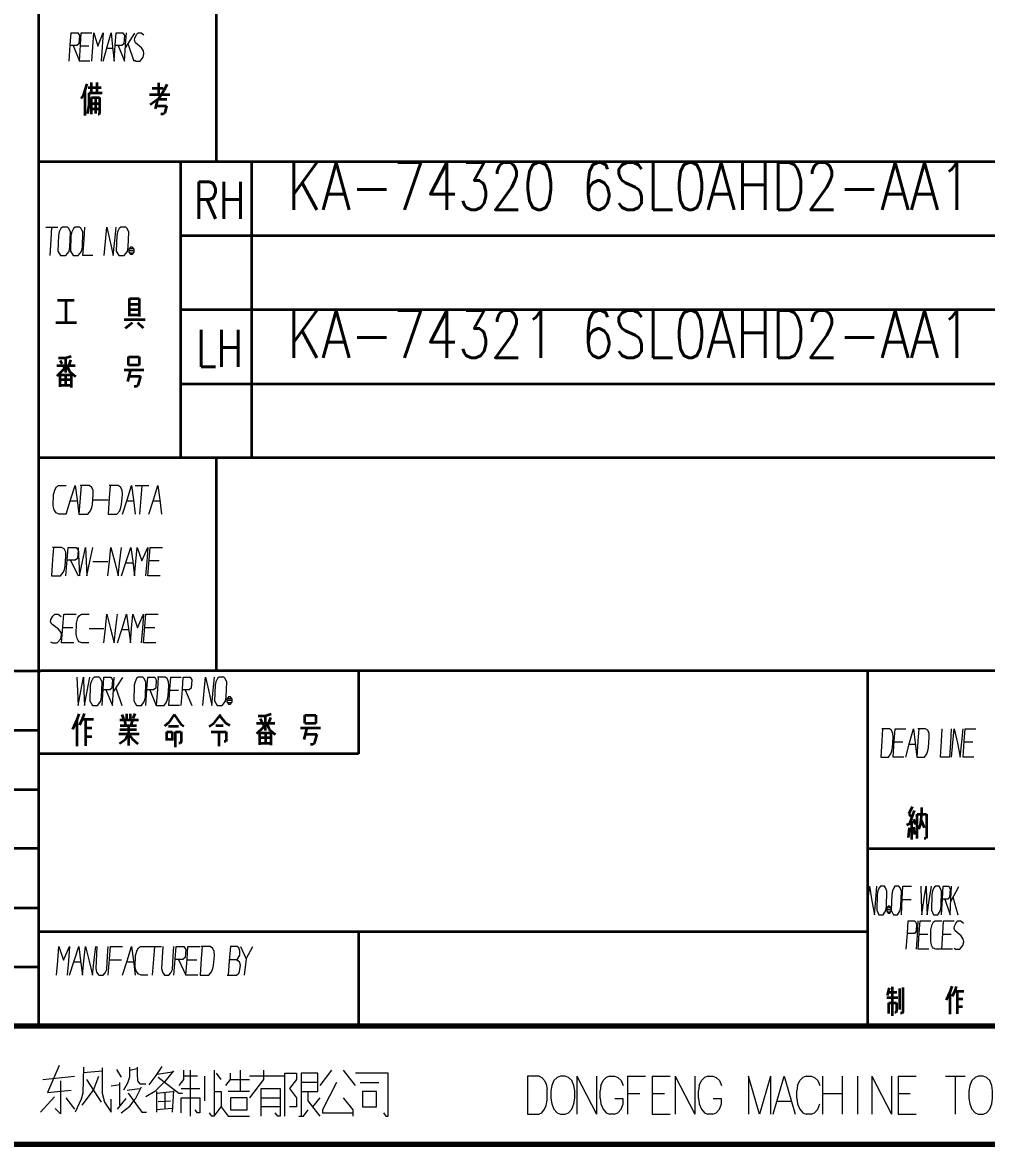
# Model space of a CAD drawing. Header units: millimetres. Extents: x 1333 to 104182, y -62926 to -5704.
# Drawn here: x 47762.1 to 47843.5, y -62915.6 to -62820.8 of the extents above; entities that cross this region are included whole.
import ezdxf
from ezdxf.enums import TextEntityAlignment as Align

# ---------------------------------------------------------------- set-up
doc = ezdxf.new("R2010")
doc.units = ezdxf.units.MM
doc.header["$LTSCALE"] = 0.5
doc.layers.add('11', color=3, linetype='Continuous')
doc.layers.add('SHM_LABEL', color=40, linetype='Continuous')
doc.styles.add('KAI', font='simplex.shx', dxfattribs={"width": 0.8, "bigfont": 'extfont.shx'})

# ---------------------------------------------------------------- blocks, each defined once
blk = doc.blocks.new('A$C32A078D3')
at = {"color": 7, "lineweight": 13}
for points in [[(-148.255, 6.668), (-149.248, 4.41)], [(-149.646, 5.506), (-146.963, 5.764)], [(-146.218, 6.539), (-146.268, 4.345)], [(-146.218, 6.087), (-144.628, 6.216)], [(-145.373, 4.603), (-144.926, 5.764)], [(-144.628, 6.474), (-144.628, 4.345)], [(-143.436, 6.345), (-143.039, 5.7)], [(-142.343, 5.7), (-142.492, 5.184)], [(-142.343, 6.539), (-142.343, 5.7)], [(-142.343, 6.281), (-141.697, 6.41)], [(-141.697, 6.539), (-141.697, 5.958)], [(-141.697, 5.958), (-141.648, 5.377)], [(-138.617, 6.216), (-139.362, 5.313), (-140.207, 4.474), (-140.952, 4.023)], [(-140.108, 5.829), (-140.704, 5.055)], [(-139.611, 6.603), (-140.108, 5.829)], [(-140.008, 5.958), (-138.717, 6.152)], [(-139.909, 5.7), (-138.17, 4.345), (-137.872, 4.345)], [(-137.773, 6.281), (-137.773, 5.506), (-138.17, 4.99)], [(-136.581, 5.764), (-137.773, 5.764)], [(-137.177, 2.41), (-137.177, 6.281)], [(-135.984, 3.7), (-135.984, 5.764)], [(-135.19, 6.281), (-135.19, 2.41), (-135.388, 2.41), (-135.587, 2.668)], [(-134.593, 5.506), (-134.991, 6.023)], [(-134.196, 4.99), (-133.799, 5.506), (-133.799, 6.023)], [(-133.004, 6.281), (-133.004, 4.474)], [(-131.017, 6.281), (-131.017, 5.506), (-132.209, 3.958)], [(-129.228, 5.764), (-132.209, 5.764)], [(-129.228, 2.41), (-129.228, 6.023), (-128.235, 6.023), (-128.235, 5.506), (-128.831, 4.732), (-128.235, 3.958), (-128.235, 3.184), (-128.831, 3.184)], [(-127.837, 4.474), (-126.446, 4.474), (-126.446, 6.023), (-127.837, 6.023), (-127.837, 2.41)], [(-126.248, 4.99), (-125.254, 6.281)], [(-123.267, 4.99), (-124.26, 6.281)], [(-120.882, 2.668), (-120.684, 2.41), (-120.485, 2.41), (-120.485, 6.023), (-123.267, 6.023)], [(-107.759, 5.774), (-108.727, 5.774), (-108.727, 2.574)], [(-107.759, 5.774), (-107.517, 5.67), (-107.31, 5.412), (-107.171, 5.103), (-107.068, 4.638)], [(-104.578, 5.774), (-104.578, 2.574)], [(-104.578, 5.774), (-102.918, 2.574)], [(-102.918, 5.774), (-102.918, 2.574)], [(-101.811, 5.774), (-102.088, 5.67)], [(-101.811, 5.774), (-101.396, 5.774)], [(-101.396, 5.774), (-101.12, 5.67), (-100.843, 5.412), (-100.67, 4.999)], [(-100.29, 5.774), (-98.768, 5.774)], [(-100.29, 5.774), (-100.29, 2.574)], [(-98.215, 5.774), (-96.693, 5.774)], [(-98.215, 5.774), (-98.215, 2.574), (-96.693, 2.574)], [(-96.278, 5.774), (-96.278, 2.574)], [(-96.278, 5.774), (-94.618, 2.574)], [(-94.618, 5.774), (-94.618, 2.574)], [(-93.512, 5.774), (-93.789, 5.67)], [(-93.512, 5.774), (-93.097, 5.774)], [(-93.097, 5.774), (-92.82, 5.67), (-92.544, 5.412), (-92.371, 4.999)], [(-88.221, 5.774), (-89.155, 2.574), (-90.088, 5.774), (-90.088, 2.574)], [(-88.221, 5.774), (-88.221, 2.574)], [(-88.014, 2.574), (-87.08, 5.774), (-86.146, 2.574)], [(-85.213, 5.774), (-85.489, 5.67)], [(-85.213, 5.774), (-84.798, 5.774)], [(-84.798, 5.774), (-84.521, 5.67), (-84.244, 5.412), (-84.071, 4.999)], [(-83.829, 5.774), (-83.829, 2.574)], [(-82.169, 5.774), (-82.169, 2.574)], [(-80.855, 2.574), (-80.855, 5.774)], [(-79.68, 5.774), (-79.68, 2.574)], [(-79.68, 5.774), (-78.02, 2.574)], [(-78.02, 5.774), (-78.02, 2.574)], [(-77.466, 5.774), (-75.945, 5.774)], [(-77.466, 5.774), (-77.466, 2.574), (-75.945, 2.574)], [(-73.455, 5.774), (-71.795, 5.774)], [(-72.625, 2.574), (-72.625, 5.774)], [(-148.155, 5.377), (-148.155, 2.603)], [(-145.97, 5.506), (-144.728, 3.571)], [(-143.138, 5.055), (-143.883, 4.926)], [(-143.138, 3.313), (-143.138, 5.248)], [(-142.492, 5.184), (-142.84, 4.603)], [(-141.35, 4.861), (-141.846, 3.829)], [(-141.648, 5.377), (-141.449, 5.119)], [(-141.449, 5.119), (-140.952, 5.119)], [(-133.799, 5.506), (-132.209, 5.506)], [(-126.446, 5.248), (-127.837, 5.248)], [(-124.857, 5.248), (-126.049, 2.926), (-126.049, 2.668), (-123.466, 2.668)], [(-122.87, 5.248), (-121.28, 5.248)], [(-102.537, 4.999), (-102.607, 4.535)], [(-102.537, 4.999), (-102.365, 5.412)], [(-102.365, 5.412), (-102.088, 5.67)], [(-94.238, 4.999), (-94.307, 4.535)], [(-94.238, 4.999), (-94.065, 5.412)], [(-94.065, 5.412), (-93.789, 5.67)], [(-85.939, 4.999), (-86.008, 4.535)], [(-85.939, 4.999), (-85.766, 5.412)], [(-85.766, 5.412), (-85.489, 5.67)], [(-148.652, 4.023), (-149.844, 2.732)], [(-149.248, 4.41), (-147.261, 4.603)], [(-147.708, 3.958), (-146.963, 2.99)], [(-146.417, 3.829), (-146.913, 2.732)], [(-146.268, 4.345), (-146.417, 3.829)], [(-146.317, 3.313), (-145.373, 4.603)], [(-144.628, 4.345), (-144.43, 3.571)], [(-143.883, 2.732), (-143.883, 3.829)], [(-142.641, 3.894), (-143.386, 2.99)], [(-142.542, 4.603), (-141.499, 4.732)], [(-142.442, 4.345), (-141.3, 2.732)], [(-142.293, 3.248), (-141.846, 3.829)], [(-140.058, 4.474), (-140.058, 2.732)], [(-140.058, 4.345), (-138.667, 4.474)], [(-139.362, 4.345), (-139.362, 3.055)], [(-138.617, 4.539), (-138.717, 2.732)], [(-137.971, 4.732), (-136.382, 4.732)], [(-137.971, 2.668), (-137.971, 3.958), (-136.382, 3.958), (-136.382, 2.668), (-136.581, 2.668), (-136.779, 2.926)], [(-135.19, 4.474), (-134.593, 4.474), (-134.593, 3.184)], [(-132.209, 4.474), (-133.997, 4.474)], [(-131.215, 2.41), (-131.215, 4.732), (-129.626, 4.732), (-129.626, 2.41), (-129.824, 2.41), (-130.023, 2.668)], [(-131.215, 3.958), (-129.626, 3.958)], [(-126.248, 2.41), (-127.241, 3.7), (-127.241, 4.474)], [(-126.844, 3.184), (-126.248, 3.958)], [(-123.466, 2.41), (-123.466, 2.926), (-124.26, 3.958)], [(-107.068, 3.761), (-107.068, 4.638)], [(-102.607, 3.916), (-102.607, 4.535)], [(-102.607, 3.916), (-102.537, 3.451)], [(-100.67, 3.451), (-100.67, 3.864), (-101.362, 3.864)], [(-99.252, 4.277), (-100.29, 4.277)], [(-97.177, 4.277), (-98.215, 4.277)], [(-94.307, 3.916), (-94.307, 4.535)], [(-94.307, 3.916), (-94.238, 3.451)], [(-92.371, 3.451), (-92.371, 3.864), (-93.062, 3.864)], [(-86.008, 3.916), (-86.008, 4.535)], [(-86.008, 3.916), (-85.939, 3.451)], [(-82.169, 4.277), (-83.829, 4.277)], [(-76.429, 4.277), (-77.466, 4.277)], [(-148.155, 2.603), (-148.602, 3.055)], [(-144.43, 3.571), (-143.883, 2.732)], [(-143.039, 2.668), (-142.293, 3.248)], [(-138.717, 3.055), (-140.058, 2.926)], [(-139.909, 3.635), (-138.866, 3.7)], [(-135.19, 2.41), (-134.593, 3.184), (-133.997, 2.41), (-132.209, 2.41)], [(-129.626, 3.184), (-131.215, 3.184)], [(-128.036, 2.41), (-127.639, 2.41), (-127.241, 2.926)], [(-107.794, 2.574), (-107.517, 2.677), (-107.31, 2.986), (-107.171, 3.296), (-107.068, 3.761)], [(-102.537, 3.451), (-102.365, 2.986)], [(-102.365, 2.986), (-102.088, 2.677)], [(-101.396, 2.574), (-101.12, 2.677), (-100.843, 2.986), (-100.67, 3.451)], [(-94.238, 3.451), (-94.065, 2.986)], [(-94.065, 2.986), (-93.789, 2.677)], [(-93.097, 2.574), (-92.82, 2.677), (-92.544, 2.986), (-92.371, 3.451)], [(-87.702, 3.657), (-86.457, 3.657)], [(-85.939, 3.451), (-85.766, 2.986)], [(-85.766, 2.986), (-85.489, 2.677)], [(-84.798, 2.574), (-84.521, 2.677), (-84.244, 2.986), (-84.071, 3.451)], [(-141.3, 2.732), (-140.902, 2.732)], [(-108.727, 2.574), (-107.759, 2.574)], [(-102.088, 2.677), (-101.811, 2.574)], [(-101.396, 2.574), (-101.811, 2.574)], [(-93.789, 2.677), (-93.512, 2.574)], [(-93.097, 2.574), (-93.512, 2.574)], [(-85.489, 2.677), (-85.213, 2.574)], [(-84.798, 2.574), (-85.213, 2.574)]]:
    blk.add_lwpolyline(points, dxfattribs=at)
for points in [[(-105.961, 5.774), (-106.238, 5.67), (-106.514, 5.412), (-106.687, 4.999), (-106.756, 4.535), (-106.756, 3.916), (-106.687, 3.451), (-106.514, 2.986), (-106.238, 2.677), (-105.961, 2.574), (-105.546, 2.574), (-105.269, 2.677), (-104.993, 2.986), (-104.82, 3.451), (-104.751, 3.916), (-104.751, 4.535), (-104.82, 4.999), (-104.993, 5.412), (-105.269, 5.67), (-105.546, 5.774)], [(-70.689, 5.774), (-70.965, 5.67), (-71.242, 5.412), (-71.415, 4.999), (-71.484, 4.535), (-71.484, 3.916), (-71.415, 3.451), (-71.242, 2.986), (-70.965, 2.677), (-70.689, 2.574), (-70.274, 2.574), (-69.997, 2.677), (-69.72, 2.986), (-69.548, 3.451), (-69.478, 3.916), (-69.478, 4.535), (-69.548, 4.999), (-69.72, 5.412), (-69.997, 5.67), (-70.274, 5.774)], [(-133.799, 2.926), (-132.408, 2.926), (-132.408, 3.958), (-133.799, 3.958)], [(-122.671, 4.474), (-122.671, 3.184), (-121.479, 3.184), (-121.479, 4.474)]]:
    blk.add_lwpolyline(points, close=True, dxfattribs=at)

msp = doc.modelspace()

# ---------------------------------------------------------------- linework, layer by layer
at = {"color": 7, "lineweight": 35}
for p, q in [((47763.514, -62751.561), (47763.514, -62876.705)), ((47778.514, -62832.561), (47778.514, -62807.561)), ((47888.514, -62832.561), (47763.514, -62832.561)), ((47775.514, -62857.561), (47775.514, -62832.561)), ((47781.514, -62857.561), (47781.514, -62832.561)), ((47888.514, -62838.811), (47775.514, -62838.811)), ((47888.514, -62845.061), (47775.514, -62845.061)), ((47775.514, -62851.311), (47888.514, -62851.311)), ((47888.514, -62857.561), (47763.514, -62857.561)), ((47643.514, -62875.561), (47763.692, -62875.561)), ((47873.514, -62875.561), (47763.692, -62875.561)), ((47833.514, -62905.561), (47833.514, -62875.561)), ((47763.514, -62876.705), (47763.514, -62905.561)), ((47643.514, -62880.561), (47763.514, -62880.561)), ((47790.514, -62882.561), (47763.514, -62882.561)), ((47683.514, -62885.561), (47763.514, -62885.561)), ((47763.514, -62890.561), (47703.514, -62890.561)), ((47833.514, -62890.561), (47873.514, -62890.561)), ((47723.514, -62895.561), (47763.514, -62895.561)), ((47763.514, -62897.561), (47833.514, -62897.561)), ((47743.514, -62900.561), (47763.514, -62900.561)), ((47903.514, -62905.561), (47643.514, -62905.561))]:
    msp.add_line(p, q, dxfattribs=at)
at = {"color": 7, "lineweight": 35, "ltscale": 0.025411}
msp.add_line((47767.578, -62825.98), (47767.26, -62826.945), dxfattribs=at)
at = {"color": 7, "lineweight": 35, "ltscale": 0.05408}
msp.add_line((47767.414, -62826.476), (47767.414, -62828.64), dxfattribs=at)
at = {"color": 7, "lineweight": 35, "ltscale": 0.027148}
msp.add_line((47767.701, -62826.288), (47768.787, -62826.288), dxfattribs=at)
at = {"color": 7, "lineweight": 35, "ltscale": 0.022592}
for p, q in [((47767.978, -62826.77), (47767.978, -62825.867)), ((47768.418, -62825.867), (47768.418, -62826.77))]:
    msp.add_line(p, q, dxfattribs=at)
at = {"color": 7, "lineweight": 35, "ltscale": 0.023694}
msp.add_line((47773.083, -62826.343), (47774.031, -62826.343), dxfattribs=at)
at = {"color": 7, "lineweight": 35, "ltscale": 0.024792}
msp.add_line((47773.622, -62825.883), (47773.622, -62826.874), dxfattribs=at)
at = {"color": 7, "lineweight": 35, "ltscale": 0.021694}
msp.add_line((47774.11, -62826.503), (47773.632, -62827.227), dxfattribs=at)
at = {"color": 7, "lineweight": 35, "ltscale": 0.012975}
msp.add_line((47774.33, -62826.033), (47774.11, -62826.503), dxfattribs=at)
at = {"color": 7, "lineweight": 35, "ltscale": 0.008319}
msp.add_line((47767.26, -62826.945), (47767.076, -62827.222), dxfattribs=at)
at = {"color": 7, "lineweight": 35, "ltscale": 0.024649}
msp.add_line((47767.742, -62826.77), (47767.742, -62827.756), dxfattribs=at)
at = {"color": 7, "lineweight": 35, "ltscale": 0.028174}
msp.add_line((47768.869, -62826.77), (47767.742, -62826.77), dxfattribs=at)
at = {"color": 7, "lineweight": 35, "ltscale": 0.035175}
msp.add_line((47767.988, -62828.547), (47767.988, -62827.14), dxfattribs=at)
at = {"color": 7, "lineweight": 35, "ltscale": 0.016663}
for p, q in [((47767.988, -62827.14), (47768.654, -62827.14)), ((47767.988, -62827.621), (47768.654, -62827.621)), ((47767.988, -62828.088), (47768.654, -62828.088))]:
    msp.add_line(p, q, dxfattribs=at)
at = {"color": 7, "lineweight": 35, "ltscale": 0.033734}
msp.add_line((47768.314, -62827.14), (47768.314, -62828.49), dxfattribs=at)
at = {"color": 7, "lineweight": 35, "ltscale": 0.033121}
msp.add_line((47768.654, -62827.14), (47768.654, -62828.465), dxfattribs=at)
at = {"color": 7, "lineweight": 35, "ltscale": 0.042786}
msp.add_line((47772.868, -62826.874), (47774.579, -62826.874), dxfattribs=at)
at = {"color": 7, "lineweight": 35, "ltscale": 0.022085}
msp.add_line((47773.632, -62827.227), (47772.919, -62827.749), dxfattribs=at)
at = {"color": 7, "lineweight": 35, "ltscale": 0.020106}
msp.add_line((47773.554, -62827.307), (47773.346, -62828.084), dxfattribs=at)
at = {"color": 7, "lineweight": 35, "ltscale": 0.019763}
msp.add_line((47774.345, -62827.307), (47773.554, -62827.307), dxfattribs=at)
at = {"color": 7, "lineweight": 35, "ltscale": 0.018661}
msp.add_line((47767.742, -62827.756), (47767.639, -62828.496), dxfattribs=at)
at = {"color": 7, "lineweight": 35, "ltscale": 0.022498}
msp.add_line((47773.416, -62827.821), (47774.316, -62827.821), dxfattribs=at)
at = {"color": 7, "lineweight": 35, "ltscale": 0.015392}
msp.add_line((47774.316, -62827.821), (47774.157, -62828.416), dxfattribs=at)
at = {"color": 7, "lineweight": 35, "ltscale": 0.001892}
msp.add_line((47768.602, -62828.555), (47768.526, -62828.555), dxfattribs=at)
at = {"color": 7, "lineweight": 35, "ltscale": 0.002609}
msp.add_line((47768.654, -62828.465), (47768.602, -62828.555), dxfattribs=at)
at = {"color": 7, "lineweight": 35, "ltscale": 0.005042}
msp.add_line((47774.026, -62828.547), (47773.824, -62828.547), dxfattribs=at)
at = {"color": 7, "lineweight": 35, "ltscale": 0.004646}
msp.add_line((47774.157, -62828.416), (47774.026, -62828.547), dxfattribs=at)
at = {"color": 7, "lineweight": 35, "ltscale": 0.035352}
msp.add_line((47765.109, -62844.253), (47766.523, -62844.253), dxfattribs=at)
at = {"color": 7, "lineweight": 35, "ltscale": 0.047241}
msp.add_line((47765.821, -62844.253), (47765.821, -62846.142), dxfattribs=at)
at = {"color": 7, "lineweight": 35, "ltscale": 0.020349}
for p, q in [((47771.186, -62844.107), (47772, -62844.107)), ((47771.186, -62844.579), (47772, -62844.579)), ((47771.186, -62845.043), (47772, -62845.043)), ((47771.186, -62845.481), (47772, -62845.481))]:
    msp.add_line(p, q, dxfattribs=at)
at = {"color": 7, "lineweight": 35, "ltscale": 0.037363}
msp.add_line((47771.186, -62845.601), (47771.186, -62844.107), dxfattribs=at)
at = {"color": 7, "lineweight": 35, "ltscale": 0.037793}
msp.add_line((47772, -62844.107), (47772, -62845.618), dxfattribs=at)
at = {"color": 7, "lineweight": 35, "ltscale": 0.043274}
msp.add_line((47764.964, -62846.142), (47766.695, -62846.142), dxfattribs=at)
at = {"color": 7, "lineweight": 35, "ltscale": 0.044141}
msp.add_line((47770.74, -62845.867), (47772.506, -62845.867), dxfattribs=at)
at = {"color": 7, "lineweight": 35, "ltscale": 0.019093}
msp.add_line((47771.409, -62846.168), (47770.808, -62846.64), dxfattribs=at)
at = {"color": 7, "lineweight": 35, "ltscale": 0.01623}
msp.add_line((47771.863, -62846.134), (47772.326, -62846.589), dxfattribs=at)
at = {"color": 7, "lineweight": 35, "ltscale": 0.014799}
for p, q in [((47765.785, -62849.152), (47765.193, -62849.138)), ((47782.641, -62879.381), (47782.049, -62879.367))]:
    msp.add_line(p, q, dxfattribs=at)
at = {"color": 7, "lineweight": 35, "ltscale": 0.012806}
msp.add_line((47766.271, -62848.99), (47765.785, -62849.152), dxfattribs=at)
at = {"color": 7, "lineweight": 35, "ltscale": 0.030356}
for p, q in [((47765.785, -62849.152), (47765.785, -62850.366)), ((47782.641, -62879.381), (47782.641, -62880.595))]:
    msp.add_line(p, q, dxfattribs=at)
at = {"color": 7, "lineweight": 35, "ltscale": 0.0229}
for p, q in [((47771.085, -62849.034), (47772.001, -62849.034)), ((47772.001, -62849.747), (47771.085, -62849.747)), ((47765.334, -62850.55), (47766.25, -62850.55)), ((47765.334, -62850.953), (47766.25, -62850.953)), ((47765.334, -62851.418), (47766.25, -62851.418))]:
    msp.add_line(p, q, dxfattribs=at)
at = {"color": 7, "lineweight": 35, "ltscale": 0.017297}
for p, q in [((47771.085, -62849.726), (47771.085, -62849.034)), ((47785.98, -62879.974), (47785.98, -62879.282))]:
    msp.add_line(p, q, dxfattribs=at)
at = {"color": 7, "lineweight": 35, "ltscale": 0.017825}
for p, q in [((47772.001, -62849.034), (47772.001, -62849.747)), ((47786.896, -62879.282), (47786.896, -62879.995))]:
    msp.add_line(p, q, dxfattribs=at)
at = {"color": 7, "lineweight": 35, "ltscale": 0.01933}
msp.add_line((47765.602, -62850.112), (47765.045, -62850.649), dxfattribs=at)
at = {"color": 7, "lineweight": 35, "ltscale": 0.038208}
msp.add_line((47765.059, -62849.752), (47766.588, -62849.752), dxfattribs=at)
at = {"color": 7, "lineweight": 35, "ltscale": 0.007989}
for p, q in [((47765.341, -62849.343), (47765.503, -62849.618)), ((47782.197, -62879.572), (47782.359, -62879.847))]:
    msp.add_line(p, q, dxfattribs=at)
at = {"color": 7, "lineweight": 35, "ltscale": 0.009285}
msp.add_line((47765.693, -62849.752), (47765.602, -62850.112), dxfattribs=at)
at = {"color": 7, "lineweight": 35, "ltscale": 0.014155}
msp.add_line((47765.905, -62849.752), (47766.123, -62850.275), dxfattribs=at)
at = {"color": 7, "lineweight": 35, "ltscale": 0.01256}
for p, q in [((47766.215, -62849.272), (47766.067, -62849.752)), ((47783.071, -62879.501), (47782.923, -62879.981))]:
    msp.add_line(p, q, dxfattribs=at)
at = {"color": 7, "lineweight": 35, "ltscale": 0.041736}
for p, q in [((47770.726, -62850.121), (47772.395, -62850.121)), ((47785.621, -62880.37), (47787.29, -62880.37))]:
    msp.add_line(p, q, dxfattribs=at)
at = {"color": 7, "lineweight": 35, "ltscale": 0.025634}
for p, q in [((47771.268, -62850.121), (47771.003, -62851.112)), ((47786.163, -62880.37), (47785.898, -62881.36))]:
    msp.add_line(p, q, dxfattribs=at)
at = {"color": 7, "lineweight": 35, "ltscale": 0.025415}
for p, q in [((47765.334, -62851.567), (47765.334, -62850.55)), ((47782.19, -62881.796), (47782.19, -62880.779))]:
    msp.add_line(p, q, dxfattribs=at)
at = {"color": 7, "lineweight": 35, "ltscale": 0.02171}
for p, q in [((47765.792, -62850.55), (47765.792, -62851.418)), ((47782.648, -62880.779), (47782.648, -62881.647))]:
    msp.add_line(p, q, dxfattribs=at)
at = {"color": 7, "lineweight": 35, "ltscale": 0.016253}
for p, q in [((47766.123, -62850.275), (47766.616, -62850.698)), ((47782.979, -62880.504), (47783.472, -62880.927))]:
    msp.add_line(p, q, dxfattribs=at)
at = {"color": 7, "lineweight": 35, "ltscale": 0.026474}
for p, q in [((47766.25, -62850.55), (47766.25, -62851.609)), ((47783.106, -62880.779), (47783.106, -62881.838))]:
    msp.add_line(p, q, dxfattribs=at)
at = {"color": 7, "lineweight": 35, "ltscale": 0.024377}
msp.add_line((47771.125, -62850.657), (47772.1, -62850.657), dxfattribs=at)
at = {"color": 7, "lineweight": 35, "ltscale": 0.020591}
for p, q in [((47772.1, -62850.657), (47771.887, -62851.453)), ((47786.994, -62880.905), (47786.782, -62881.701))]:
    msp.add_line(p, q, dxfattribs=at)
at = {"color": 7, "lineweight": 35, "ltscale": 0.004529}
for p, q in [((47771.753, -62851.53), (47771.572, -62851.53)), ((47786.647, -62881.778), (47786.466, -62881.778))]:
    msp.add_line(p, q, dxfattribs=at)
at = {"color": 7, "lineweight": 35, "ltscale": 0.003864}
msp.add_line((47771.887, -62851.453), (47771.753, -62851.53), dxfattribs=at)
at = {"color": 7, "lineweight": 35, "ltscale": 0.45}
msp.add_line((47778.514, -62875.561), (47778.514, -62857.561), dxfattribs=at)
at = {"color": 7, "lineweight": 35, "ltscale": 0.175}
msp.add_line((47790.514, -62875.561), (47790.514, -62882.561), dxfattribs=at)
at = {"color": 7, "lineweight": 35, "ltscale": 0.013838}
msp.add_line((47766.918, -62879.176), (47766.735, -62879.699), dxfattribs=at)
at = {"color": 7, "lineweight": 35, "ltscale": 0.012732}
msp.add_line((47767.348, -62879.148), (47767.2, -62879.635), dxfattribs=at)
at = {"color": 7, "lineweight": 35, "ltscale": 0.008817}
msp.add_line((47770.546, -62879.233), (47770.665, -62879.565), dxfattribs=at)
at = {"color": 7, "lineweight": 35, "ltscale": 0.013058}
msp.add_line((47770.919, -62879.176), (47770.919, -62879.699), dxfattribs=at)
at = {"color": 7, "lineweight": 35, "ltscale": 0.012885}
msp.add_line((47771.264, -62879.699), (47771.264, -62879.183), dxfattribs=at)
at = {"color": 7, "lineweight": 35, "ltscale": 0.010751}
msp.add_line((47771.638, -62879.176), (47771.469, -62879.572), dxfattribs=at)
at = {"color": 7, "lineweight": 35, "ltscale": 0.020296}
msp.add_line((47774.955, -62879.233), (47774.498, -62879.903), dxfattribs=at)
at = {"color": 7, "lineweight": 35, "ltscale": 0.025005}
msp.add_line((47774.955, -62879.233), (47775.519, -62880.059), dxfattribs=at)
at = {"color": 7, "lineweight": 35, "ltscale": 0.026499}
msp.add_line((47778.866, -62879.233), (47778.21, -62880.066), dxfattribs=at)
at = {"color": 7, "lineweight": 35, "ltscale": 0.020925}
msp.add_line((47778.785, -62879.334), (47779.316, -62879.981), dxfattribs=at)
at = {"color": 7, "lineweight": 35, "ltscale": 0.012818}
msp.add_line((47783.127, -62879.219), (47782.641, -62879.381), dxfattribs=at)
at = {"color": 7, "lineweight": 35, "ltscale": 0.022888}
for p, q in [((47785.98, -62879.282), (47786.896, -62879.282)), ((47786.896, -62879.995), (47785.98, -62879.995)), ((47782.19, -62880.779), (47783.106, -62880.779)), ((47782.19, -62881.181), (47783.106, -62881.181)), ((47782.19, -62881.647), (47783.106, -62881.647))]:
    msp.add_line(p, q, dxfattribs=at)
at = {"color": 7, "lineweight": 35, "ltscale": 0.022354}
msp.add_line((47766.735, -62879.699), (47766.376, -62880.518), dxfattribs=at)
at = {"color": 7, "lineweight": 35, "ltscale": 0.055069}
msp.add_line((47766.735, -62879.699), (47766.735, -62881.901), dxfattribs=at)
at = {"color": 7, "lineweight": 35, "ltscale": 0.01406}
msp.add_line((47767.2, -62879.635), (47766.974, -62880.151), dxfattribs=at)
at = {"color": 7, "lineweight": 35, "ltscale": 0.023425}
msp.add_line((47767.2, -62879.635), (47768.137, -62879.635), dxfattribs=at)
at = {"color": 7, "lineweight": 35, "ltscale": 0.055948}
msp.add_line((47767.46, -62879.635), (47767.46, -62881.873), dxfattribs=at)
at = {"color": 7, "lineweight": 35, "ltscale": 0.013745}
msp.add_line((47767.46, -62880.37), (47768.01, -62880.37), dxfattribs=at)
at = {"color": 7, "lineweight": 35, "ltscale": 0.039795}
msp.add_line((47770.356, -62879.699), (47771.948, -62879.699), dxfattribs=at)
at = {"color": 7, "lineweight": 35, "ltscale": 0.035217}
msp.add_line((47770.37, -62880.511), (47771.779, -62880.511), dxfattribs=at)
at = {"color": 7, "lineweight": 35, "ltscale": 0.034692}
msp.add_line((47770.398, -62880.158), (47771.785, -62880.158), dxfattribs=at)
at = {"color": 7, "lineweight": 35, "ltscale": 0.01167}
msp.add_line((47770.764, -62879.699), (47770.849, -62880.158), dxfattribs=at)
at = {"color": 7, "lineweight": 35, "ltscale": 0.042181}
msp.add_line((47771.096, -62880.158), (47771.096, -62881.845), dxfattribs=at)
at = {"color": 7, "lineweight": 35, "ltscale": 0.012113}
msp.add_line((47771.448, -62879.699), (47771.292, -62880.158), dxfattribs=at)
at = {"color": 7, "lineweight": 35, "ltscale": 0.012121}
msp.add_line((47774.498, -62879.903), (47774.132, -62880.221), dxfattribs=at)
at = {"color": 7, "lineweight": 35, "ltscale": 0.020776}
msp.add_line((47774.484, -62880.235), (47775.315, -62880.235), dxfattribs=at)
at = {"color": 7, "lineweight": 35, "ltscale": 0.007862}
msp.add_line((47775.519, -62880.059), (47775.78, -62880.235), dxfattribs=at)
at = {"color": 7, "lineweight": 35, "ltscale": 0.009306}
msp.add_line((47778.21, -62880.066), (47777.914, -62880.292), dxfattribs=at)
at = {"color": 7, "lineweight": 35, "ltscale": 0.01532}
msp.add_line((47778.478, -62880.165), (47779.091, -62880.165), dxfattribs=at)
at = {"color": 7, "lineweight": 35, "ltscale": 0.009549}
msp.add_line((47779.316, -62879.981), (47779.647, -62880.172), dxfattribs=at)
at = {"color": 7, "lineweight": 35, "ltscale": 0.019321}
msp.add_line((47782.458, -62880.341), (47781.902, -62880.878), dxfattribs=at)
at = {"color": 7, "lineweight": 35, "ltscale": 0.03822}
msp.add_line((47781.915, -62879.981), (47783.444, -62879.981), dxfattribs=at)
at = {"color": 7, "lineweight": 35, "ltscale": 0.009288}
msp.add_line((47782.55, -62879.981), (47782.458, -62880.341), dxfattribs=at)
at = {"color": 7, "lineweight": 35, "ltscale": 0.014153}
msp.add_line((47782.761, -62879.981), (47782.979, -62880.504), dxfattribs=at)
at = {"color": 7, "lineweight": 35, "ltscale": 0.013562}
msp.add_line((47767.46, -62881.097), (47768.003, -62881.097), dxfattribs=at)
at = {"color": 7, "lineweight": 35, "ltscale": 0.042444}
msp.add_line((47770.292, -62880.885), (47771.99, -62880.885), dxfattribs=at)
at = {"color": 7, "lineweight": 35, "ltscale": 0.014876}
msp.add_line((47770.821, -62881.365), (47770.342, -62881.718), dxfattribs=at)
at = {"color": 7, "lineweight": 35, "ltscale": 0.013831}
msp.add_line((47771.096, -62880.885), (47770.821, -62881.365), dxfattribs=at)
at = {"color": 7, "lineweight": 35, "ltscale": 0.012913}
msp.add_line((47771.096, -62880.885), (47771.419, -62881.287), dxfattribs=at)
at = {"color": 7, "lineweight": 35, "ltscale": 0.015722}
msp.add_line((47771.419, -62881.287), (47771.884, -62881.711), dxfattribs=at)
at = {"color": 7, "lineweight": 35, "ltscale": 0.011108}
for p, q in [((47774.328, -62880.701), (47774.773, -62880.701)), ((47774.328, -62881.308), (47774.773, -62881.308))]:
    msp.add_line(p, q, dxfattribs=at)
at = {"color": 7, "lineweight": 35, "ltscale": 0.01853}
msp.add_line((47774.328, -62881.443), (47774.328, -62880.701), dxfattribs=at)
at = {"color": 7, "lineweight": 35, "ltscale": 0.018002}
msp.add_line((47774.773, -62880.701), (47774.773, -62881.421), dxfattribs=at)
at = {"color": 7, "lineweight": 35, "ltscale": 0.011621}
msp.add_line((47775.076, -62880.715), (47775.54, -62880.715), dxfattribs=at)
at = {"color": 7, "lineweight": 35, "ltscale": 0.032123}
msp.add_line((47775.076, -62882), (47775.076, -62880.715), dxfattribs=at)
at = {"color": 7, "lineweight": 35, "ltscale": 0.021356}
msp.add_line((47775.54, -62880.715), (47775.54, -62881.57), dxfattribs=at)
at = {"color": 7, "lineweight": 35, "ltscale": 0.032043}
msp.add_line((47778.062, -62880.708), (47779.344, -62880.708), dxfattribs=at)
at = {"color": 7, "lineweight": 35, "ltscale": 0.029919}
msp.add_line((47778.717, -62880.708), (47778.717, -62881.905), dxfattribs=at)
at = {"color": 7, "lineweight": 35, "ltscale": 0.002201}
msp.add_line((47779.344, -62881.436), (47779.3, -62881.512), dxfattribs=at)
at = {"color": 7, "lineweight": 35, "ltscale": 0.018179}
msp.add_line((47779.344, -62880.708), (47779.344, -62881.436), dxfattribs=at)
at = {"color": 7, "lineweight": 35, "ltscale": 0.024365}
msp.add_line((47786.02, -62880.905), (47786.994, -62880.905), dxfattribs=at)
at = {"color": 7, "lineweight": 35, "ltscale": 0.00343}
msp.add_line((47775.495, -62881.647), (47775.358, -62881.647), dxfattribs=at)
at = {"color": 7, "lineweight": 35, "ltscale": 0.002245}
msp.add_line((47775.54, -62881.57), (47775.495, -62881.647), dxfattribs=at)
at = {"color": 7, "lineweight": 35, "ltscale": 0.003223}
msp.add_line((47779.3, -62881.512), (47779.171, -62881.512), dxfattribs=at)
at = {"color": 7, "lineweight": 35, "ltscale": 0.003873}
msp.add_line((47786.782, -62881.701), (47786.647, -62881.778), dxfattribs=at)
at = {"color": 7, "lineweight": 35, "ltscale": 0.016522}
msp.add_line((47837.236, -62887.037), (47836.971, -62887.642), dxfattribs=at)
at = {"color": 7, "lineweight": 35, "ltscale": 0.014593}
msp.add_line((47838.023, -62887.082), (47838.034, -62887.665), dxfattribs=at)
at = {"color": 7, "lineweight": 35, "ltscale": 0.009681}
msp.add_line((47836.971, -62887.642), (47837.222, -62887.937), dxfattribs=at)
at = {"color": 7, "lineweight": 35, "ltscale": 0.02929}
msp.add_line((47837.413, -62887.347), (47837.03, -62888.454), dxfattribs=at)
at = {"color": 7, "lineweight": 35, "ltscale": 0.012086}
msp.add_line((47837.367, -62888.089), (47837.538, -62888.541), dxfattribs=at)
at = {"color": 7, "lineweight": 35, "ltscale": 0.019836}
msp.add_line((47837.658, -62887.665), (47838.451, -62887.665), dxfattribs=at)
at = {"color": 7, "lineweight": 35, "ltscale": 0.051498}
msp.add_line((47837.658, -62889.725), (47837.658, -62887.665), dxfattribs=at)
at = {"color": 7, "lineweight": 35, "ltscale": 0.02264}
msp.add_line((47838.034, -62887.665), (47837.921, -62888.564), dxfattribs=at)
at = {"color": 7, "lineweight": 35, "ltscale": 0.019442}
msp.add_line((47837.981, -62888.085), (47838.263, -62888.81), dxfattribs=at)
at = {"color": 7, "lineweight": 35, "ltscale": 0.048209}
msp.add_line((47838.451, -62887.665), (47838.451, -62889.594), dxfattribs=at)
at = {"color": 7, "lineweight": 35, "ltscale": 0.017521}
msp.add_line((47836.78, -62888.543), (47837.428, -62888.277), dxfattribs=at)
at = {"color": 7, "lineweight": 35, "ltscale": 0.020695}
msp.add_line((47836.978, -62888.815), (47836.899, -62889.639), dxfattribs=at)
at = {"color": 7, "lineweight": 35, "ltscale": 0.035477}
msp.add_line((47837.175, -62888.38), (47837.175, -62889.8), dxfattribs=at)
at = {"color": 7, "lineweight": 35, "ltscale": 0.016024}
msp.add_line((47837.464, -62889.393), (47837.378, -62888.758), dxfattribs=at)
at = {"color": 7, "lineweight": 35, "ltscale": 0.009375}
msp.add_line((47837.921, -62888.564), (47837.784, -62888.913), dxfattribs=at)
at = {"color": 7, "lineweight": 35, "ltscale": 0.003491}
msp.add_line((47838.391, -62889.698), (47838.252, -62889.698), dxfattribs=at)
at = {"color": 7, "lineweight": 35, "ltscale": 0.003013}
msp.add_line((47838.451, -62889.594), (47838.391, -62889.698), dxfattribs=at)
at = {"color": 7, "lineweight": 35, "ltscale": 0.2}
msp.add_line((47790.514, -62897.561), (47790.514, -62905.561), dxfattribs=at)
at = {"color": 7, "lineweight": 35, "ltscale": 0.01646}
msp.add_line((47835.3, -62902.322), (47835.13, -62902.958), dxfattribs=at)
at = {"color": 7, "lineweight": 35, "ltscale": 0.06102}
msp.add_line((47835.564, -62902.245), (47835.564, -62904.686), dxfattribs=at)
at = {"color": 7, "lineweight": 35, "ltscale": 0.052618}
msp.add_line((47836.461, -62902.307), (47836.461, -62904.412), dxfattribs=at)
at = {"color": 7, "lineweight": 35, "ltscale": 0.013035}
msp.add_line((47840.579, -62902.183), (47840.419, -62902.679), dxfattribs=at)
at = {"color": 7, "lineweight": 35, "ltscale": 0.009568}
msp.add_line((47840.945, -62902.198), (47840.837, -62902.565), dxfattribs=at)
at = {"color": 7, "lineweight": 35, "ltscale": 0.022961}
msp.add_line((47835.104, -62903.139), (47836.023, -62903.139), dxfattribs=at)
at = {"color": 7, "lineweight": 35, "ltscale": 0.019043}
msp.add_line((47835.199, -62902.701), (47835.961, -62902.701), dxfattribs=at)
at = {"color": 7, "lineweight": 35, "ltscale": 0.04447}
msp.add_line((47836.188, -62902.369), (47836.188, -62904.148), dxfattribs=at)
at = {"color": 7, "lineweight": 35, "ltscale": 0.018794}
msp.add_line((47840.419, -62902.679), (47840.104, -62903.362), dxfattribs=at)
at = {"color": 7, "lineweight": 35, "ltscale": 0.046671}
msp.add_line((47840.419, -62902.679), (47840.419, -62904.546), dxfattribs=at)
at = {"color": 7, "lineweight": 35, "ltscale": 0.013765}
msp.add_line((47840.837, -62902.565), (47840.61, -62903.067), dxfattribs=at)
at = {"color": 7, "lineweight": 35, "ltscale": 0.019849}
msp.add_line((47840.817, -62902.609), (47841.611, -62902.609), dxfattribs=at)
at = {"color": 7, "lineweight": 35, "ltscale": 0.047763}
msp.add_line((47841.048, -62902.609), (47841.048, -62904.52), dxfattribs=at)
at = {"color": 7, "lineweight": 35, "ltscale": 0.011487}
msp.add_line((47841.048, -62903.243), (47841.508, -62903.243), dxfattribs=at)
at = {"color": 7, "lineweight": 35, "ltscale": 0.015857}
msp.add_line((47835.285, -62903.579), (47835.919, -62903.579), dxfattribs=at)
at = {"color": 7, "lineweight": 35, "ltscale": 0.022754}
msp.add_line((47835.285, -62904.489), (47835.285, -62903.579), dxfattribs=at)
at = {"color": 7, "lineweight": 35, "ltscale": 0.018619}
msp.add_line((47835.919, -62903.579), (47835.919, -62904.324), dxfattribs=at)
at = {"color": 7, "lineweight": 35, "ltscale": 0.01123}
msp.add_line((47841.048, -62903.889), (47841.497, -62903.889), dxfattribs=at)
at = {"color": 7, "lineweight": 35, "ltscale": 0.001941}
msp.add_line((47835.863, -62904.421), (47835.785, -62904.421), dxfattribs=at)
at = {"color": 7, "lineweight": 35, "ltscale": 0.002816}
msp.add_line((47835.919, -62904.324), (47835.863, -62904.421), dxfattribs=at)
at = {"color": 7, "lineweight": 35, "ltscale": 0.003674}
msp.add_line((47836.397, -62904.476), (47836.25, -62904.476), dxfattribs=at)
at = {"color": 7, "lineweight": 35, "ltscale": 0.002281}
msp.add_line((47836.461, -62904.412), (47836.397, -62904.476), dxfattribs=at)
at = {"color": 7, "lineweight": 70}
for p, q in [((47903.514, -62905.561), (47097.514, -62905.561)), ((47913.514, -62915.561), (47072.514, -62915.561))]:
    msp.add_line(p, q, dxfattribs=at)
at = {"color": 3}
msp.add_lwpolyline([(47072.514, -62321.561), (47913.514, -62321.561), (47913.514, -62915.561), (47072.514, -62915.561)], close=True, dxfattribs=at)
at = {"color": 7, "lineweight": 13}
for points in [[(47766.092, -62824.059), (47766.181, -62822.709), (47766.248, -62821.659), (47766.826, -62821.659), (47766.959, -62821.899), (47766.915, -62822.589), (47766.737, -62822.739), (47766.181, -62822.739)], [(47767.848, -62824.059), (47766.959, -62824.059), (47767.048, -62822.709), (47767.115, -62821.659), (47768.004, -62821.659)], [(47768.004, -62824.059), (47768.093, -62822.859), (47768.182, -62821.659), (47768.515, -62822.799), (47768.96, -62821.659), (47768.871, -62822.859), (47768.782, -62824.059)], [(47768.96, -62824.059), (47769.293, -62822.859), (47769.627, -62821.659), (47769.76, -62822.859), (47769.893, -62824.059)], [(47769.893, -62824.059), (47769.982, -62822.709), (47770.049, -62821.659), (47770.627, -62821.659), (47770.76, -62821.899), (47770.716, -62822.589), (47770.538, -62822.739), (47769.982, -62822.739)], [(47770.76, -62824.059), (47770.849, -62822.709), (47770.916, -62821.659)], [(47771.605, -62821.689), (47770.827, -62822.919)], [(47771.605, -62823.969), (47771.739, -62824.059), (47772.072, -62824.059), (47772.339, -62823.729), (47772.405, -62823.429), (47772.361, -62823.189), (47772.183, -62822.919), (47771.694, -62822.499), (47771.605, -62822.289), (47771.627, -62822.109), (47771.761, -62821.809), (47771.916, -62821.659), (47772.161, -62821.659), (47772.383, -62821.839)], [(47771.049, -62822.559), (47771.538, -62824.059)], [(47766.426, -62822.739), (47766.959, -62824.059)], [(47767.048, -62822.769), (47767.759, -62822.769)], [(47769.271, -62822.949), (47769.76, -62822.949)], [(47770.227, -62822.739), (47770.76, -62824.059)], [(47764.129, -62838.084), (47765.14, -62838.084)], [(47764.473, -62840.484), (47764.565, -62839.134), (47764.634, -62838.084)], [(47768.081, -62840.484), (47767.254, -62840.484), (47767.346, -62839.134), (47767.415, -62838.084)], [(47769.046, -62840.484), (47769.161, -62839.284), (47769.276, -62838.084), (47769.552, -62839.314), (47769.805, -62840.484), (47769.943, -62839.194), (47770.058, -62838.084)], [(47771.574, -62840.064), (47771.115, -62840.064)], [(47771.161, -62839.884), (47771.528, -62839.884)], [(47771.161, -62840.244), (47771.528, -62840.244)], [(47765.802, -62862.306), (47765.233, -62862.306), (47765, -62862.216), (47764.923, -62862.126), (47764.819, -62861.946), (47764.742, -62861.616), (47764.768, -62860.656), (47764.897, -62860.206), (47765.026, -62859.996), (47765.181, -62859.906), (47765.828, -62859.906)], [(47765.828, -62862.306), (47766.216, -62861.106), (47766.604, -62859.906), (47766.759, -62861.106), (47766.914, -62862.306)], [(47766.914, -62862.306), (47767.664, -62862.306), (47767.897, -62862.036), (47768, -62861.766), (47768.052, -62861.496), (47768.129, -62860.656), (47768.104, -62860.296), (47767.974, -62860.026), (47767.767, -62859.906), (47767.017, -62859.906)], [(47767.095, -62859.906), (47767.017, -62860.926), (47766.914, -62862.306)], [(47769.371, -62862.306), (47770.121, -62862.306), (47770.353, -62862.036), (47770.457, -62861.766), (47770.509, -62861.496), (47770.586, -62860.656), (47770.56, -62860.296), (47770.431, -62860.026), (47770.224, -62859.906), (47769.474, -62859.906)], [(47769.552, -62859.906), (47769.474, -62860.926), (47769.371, -62862.306)], [(47770.586, -62862.306), (47770.974, -62861.106), (47771.362, -62859.906), (47771.517, -62861.106), (47771.672, -62862.306)], [(47771.672, -62859.906), (47772.81, -62859.906)], [(47772.06, -62862.306), (47772.164, -62860.956), (47772.241, -62859.906)], [(47772.81, -62862.306), (47773.198, -62861.106), (47773.586, -62859.906), (47773.741, -62861.106), (47773.896, -62862.306)], [(47766.19, -62861.196), (47766.759, -62861.196)], [(47768.129, -62861.106), (47769.371, -62861.106)], [(47770.948, -62861.196), (47771.517, -62861.196)], [(47773.172, -62861.196), (47773.741, -62861.196)], [(47764.591, -62867.529), (47765.351, -62867.529), (47765.587, -62867.259), (47765.691, -62866.989), (47765.744, -62866.719), (47765.822, -62865.879), (47765.796, -62865.519), (47765.665, -62865.249), (47765.456, -62865.129), (47764.696, -62865.129)], [(47764.775, -62865.129), (47764.696, -62866.149), (47764.591, -62867.529)], [(47765.822, -62867.529), (47765.927, -62866.179), (47766.006, -62865.129), (47766.687, -62865.129), (47766.844, -62865.369), (47766.791, -62866.059), (47766.582, -62866.209), (47765.927, -62866.209)], [(47766.844, -62865.129), (47766.896, -62866.329), (47766.949, -62867.529), (47767.21, -62866.329), (47767.472, -62865.129), (47767.525, -62866.329), (47767.577, -62867.529), (47767.839, -62866.329), (47768.101, -62865.129)], [(47769.358, -62867.529), (47769.489, -62866.329), (47769.62, -62865.129), (47769.934, -62866.359), (47770.222, -62867.529), (47770.379, -62866.239), (47770.51, -62865.129)], [(47770.51, -62867.529), (47770.903, -62866.329), (47771.296, -62865.129), (47771.453, -62866.329), (47771.61, -62867.529)], [(47771.61, -62867.529), (47771.715, -62866.329), (47771.82, -62865.129), (47772.213, -62866.269), (47772.736, -62865.129), (47772.632, -62866.329), (47772.527, -62867.529)], [(47773.784, -62867.529), (47772.736, -62867.529), (47772.841, -62866.179), (47772.92, -62865.129), (47773.967, -62865.129)], [(47766.215, -62866.209), (47766.844, -62867.529)], [(47772.841, -62866.239), (47773.679, -62866.239)], [(47768.101, -62866.329), (47769.358, -62866.329)], [(47770.877, -62866.419), (47771.453, -62866.419)], [(47764.516, -62873.087), (47764.673, -62873.177), (47765.063, -62873.177), (47765.375, -62872.847), (47765.453, -62872.547), (47765.401, -62872.307), (47765.193, -62872.037), (47764.62, -62871.617), (47764.516, -62871.407), (47764.542, -62871.227), (47764.699, -62870.927), (47764.881, -62870.777), (47765.167, -62870.777), (47765.427, -62870.957)], [(47766.493, -62873.177), (47765.453, -62873.177), (47765.557, -62871.827), (47765.635, -62870.777), (47766.675, -62870.777)], [(47767.742, -62873.177), (47767.169, -62873.177), (47766.935, -62873.087), (47766.857, -62872.997), (47766.753, -62872.817), (47766.675, -62872.487), (47766.701, -62871.527), (47766.831, -62871.077), (47766.961, -62870.867), (47767.117, -62870.777), (47767.768, -62870.777)], [(47769.016, -62873.177), (47769.146, -62871.977), (47769.276, -62870.777), (47769.588, -62872.007), (47769.874, -62873.177), (47770.031, -62871.887), (47770.161, -62870.777)], [(47770.161, -62873.177), (47770.551, -62871.977), (47770.941, -62870.777), (47771.097, -62871.977), (47771.253, -62873.177)], [(47771.253, -62873.177), (47771.357, -62871.977), (47771.461, -62870.777), (47771.851, -62871.917), (47772.371, -62870.777), (47772.267, -62871.977), (47772.163, -62873.177)], [(47773.412, -62873.177), (47772.371, -62873.177), (47772.475, -62871.827), (47772.554, -62870.777), (47773.594, -62870.777)], [(47765.557, -62871.887), (47766.389, -62871.887)], [(47767.768, -62871.977), (47769.016, -62871.977)], [(47772.475, -62871.887), (47773.308, -62871.887)], [(47770.525, -62872.067), (47771.097, -62872.067)], [(47766.749, -62876.077), (47766.794, -62877.277), (47766.839, -62878.477), (47767.063, -62877.277), (47767.288, -62876.077), (47767.333, -62877.277), (47767.378, -62878.477), (47767.603, -62877.277), (47767.827, -62876.077)], [(47768.861, -62878.477), (47768.951, -62877.127), (47769.018, -62876.077), (47769.603, -62876.077), (47769.737, -62876.317), (47769.692, -62877.007), (47769.513, -62877.157), (47768.951, -62877.157)], [(47769.737, -62878.477), (47769.827, -62877.127), (47769.895, -62876.077)], [(47770.591, -62876.107), (47769.805, -62877.337)], [(47772.569, -62878.477), (47772.658, -62877.127), (47772.726, -62876.077), (47773.31, -62876.077), (47773.445, -62876.317), (47773.4, -62877.007), (47773.22, -62877.157), (47772.658, -62877.157)], [(47773.445, -62878.477), (47774.097, -62878.477), (47774.299, -62878.207), (47774.389, -62877.937), (47774.434, -62877.667), (47774.501, -62876.827), (47774.479, -62876.467), (47774.366, -62876.197), (47774.186, -62876.077), (47773.535, -62876.077)], [(47773.602, -62876.077), (47773.535, -62877.097), (47773.445, -62878.477)], [(47775.4, -62878.477), (47774.501, -62878.477), (47774.591, -62877.127), (47774.658, -62876.077), (47775.557, -62876.077)], [(47775.557, -62878.477), (47775.647, -62877.127), (47775.714, -62876.077), (47776.299, -62876.077), (47776.433, -62876.317), (47776.389, -62877.007), (47776.209, -62877.157), (47775.647, -62877.157)], [(47777.377, -62878.477), (47777.49, -62877.277), (47777.602, -62876.077), (47777.872, -62877.307), (47778.119, -62878.477), (47778.253, -62877.187), (47778.366, -62876.077)], [(47769.198, -62877.157), (47769.737, -62878.477)], [(47770.029, -62876.977), (47770.524, -62878.477)], [(47772.906, -62877.157), (47773.445, -62878.477)], [(47774.591, -62877.187), (47775.31, -62877.187)], [(47775.894, -62877.157), (47776.433, -62878.477)], [(47779.849, -62878.057), (47779.399, -62878.057)], [(47779.444, -62877.877), (47779.804, -62877.877)], [(47779.444, -62878.237), (47779.804, -62878.237)], [(47834.593, -62882.84), (47835.242, -62882.84), (47835.443, -62882.57), (47835.533, -62882.3), (47835.577, -62882.03), (47835.644, -62881.19), (47835.622, -62880.83), (47835.51, -62880.56), (47835.331, -62880.44), (47834.682, -62880.44)], [(47834.749, -62880.44), (47834.682, -62881.46), (47834.593, -62882.84)], [(47836.54, -62882.84), (47835.644, -62882.84), (47835.734, -62881.49), (47835.801, -62880.44), (47836.696, -62880.44)], [(47836.696, -62882.84), (47837.032, -62881.64), (47837.368, -62880.44), (47837.502, -62881.64), (47837.636, -62882.84)], [(47837.636, -62882.84), (47838.285, -62882.84), (47838.487, -62882.57), (47838.576, -62882.3), (47838.621, -62882.03), (47838.688, -62881.19), (47838.666, -62880.83), (47838.554, -62880.56), (47838.375, -62880.44), (47837.726, -62880.44)], [(47837.793, -62880.44), (47837.726, -62881.46), (47837.636, -62882.84)], [(47840.434, -62882.84), (47839.628, -62882.84), (47839.718, -62881.49), (47839.785, -62880.44)], [(47840.434, -62882.84), (47840.501, -62881.64), (47840.568, -62880.44)], [(47840.568, -62882.84), (47840.68, -62881.64), (47840.792, -62880.44), (47841.06, -62881.67), (47841.307, -62882.84), (47841.441, -62881.55), (47841.553, -62880.44)], [(47842.448, -62882.84), (47841.553, -62882.84), (47841.642, -62881.49), (47841.709, -62880.44), (47842.605, -62880.44)], [(47835.734, -62881.55), (47836.45, -62881.55)], [(47837.01, -62881.73), (47837.502, -62881.73)], [(47841.642, -62881.55), (47842.358, -62881.55)], [(47833.443, -62896.15), (47833.536, -62894.95), (47833.629, -62893.75), (47833.851, -62894.98), (47834.054, -62896.15), (47834.165, -62894.86), (47834.258, -62893.75)], [(47836.331, -62896.15), (47836.405, -62894.8), (47836.461, -62893.75), (47837.201, -62893.75)], [(47837.978, -62893.75), (47838.015, -62894.95), (47838.052, -62896.15), (47838.238, -62894.95), (47838.423, -62893.75), (47838.46, -62894.95), (47838.497, -62896.15), (47838.682, -62894.95), (47838.867, -62893.75)], [(47839.718, -62896.15), (47839.792, -62894.8), (47839.848, -62893.75), (47840.329, -62893.75), (47840.44, -62893.99), (47840.403, -62894.68), (47840.255, -62894.83), (47839.792, -62894.83)], [(47840.44, -62896.15), (47840.514, -62894.8), (47840.57, -62893.75)], [(47841.144, -62893.78), (47840.496, -62895.01)], [(47840.681, -62894.65), (47841.088, -62896.15)], [(47835.146, -62895.55), (47835.443, -62895.55)], [(47836.405, -62894.86), (47837.145, -62894.86)], [(47839.996, -62894.83), (47840.44, -62896.15)], [(47835.48, -62895.73), (47835.109, -62895.73)], [(47835.146, -62895.91), (47835.443, -62895.91)], [(47836.748, -62899.071), (47836.838, -62897.721), (47836.905, -62896.671), (47837.441, -62896.671), (47837.553, -62896.791), (47837.62, -62896.941), (47837.575, -62897.541), (47837.441, -62897.721), (47836.838, -62897.721)], [(47837.62, -62899.071), (47837.687, -62897.871), (47837.754, -62896.671)], [(47838.648, -62899.071), (47837.754, -62899.071), (47837.844, -62897.721), (47837.911, -62896.671), (47838.805, -62896.671)], [(47839.721, -62899.071), (47839.229, -62899.071), (47839.028, -62898.981), (47838.961, -62898.891), (47838.872, -62898.711), (47838.805, -62898.381), (47838.827, -62897.421), (47838.939, -62896.971), (47839.05, -62896.761), (47839.185, -62896.671), (47839.743, -62896.671)], [(47840.637, -62899.071), (47839.743, -62899.071), (47839.833, -62897.721), (47839.9, -62896.671), (47840.794, -62896.671)], [(47840.794, -62898.981), (47840.928, -62899.071), (47841.263, -62899.071), (47841.531, -62898.741), (47841.598, -62898.441), (47841.554, -62898.201), (47841.375, -62897.931), (47840.883, -62897.511), (47840.794, -62897.301), (47840.816, -62897.121), (47840.95, -62896.821), (47841.107, -62896.671), (47841.352, -62896.671), (47841.576, -62896.851)], [(47837.844, -62897.781), (47838.559, -62897.781)], [(47839.833, -62897.781), (47840.548, -62897.781)], [(47765.019, -62901.243), (47765.122, -62900.043), (47765.225, -62898.843), (47765.61, -62899.983), (47766.124, -62898.843), (47766.021, -62900.043), (47765.918, -62901.243)], [(47766.124, -62901.243), (47766.509, -62900.043), (47766.894, -62898.843), (47767.048, -62900.043), (47767.202, -62901.243)], [(47767.202, -62901.243), (47767.331, -62900.043), (47767.459, -62898.843), (47767.767, -62900.073), (47768.05, -62901.243), (47768.204, -62899.953), (47768.332, -62898.843)], [(47768.435, -62898.843), (47768.332, -62900.703), (47768.409, -62901.003), (47768.589, -62901.243), (47768.948, -62901.243), (47769.128, -62901.063), (47769.257, -62900.763), (47769.334, -62899.623), (47769.385, -62898.843)], [(47769.385, -62901.243), (47769.488, -62899.893), (47769.565, -62898.843), (47770.592, -62898.843)], [(47770.592, -62901.243), (47770.977, -62900.043), (47771.362, -62898.843), (47771.516, -62900.043), (47771.67, -62901.243)], [(47772.723, -62901.243), (47772.158, -62901.243), (47771.927, -62901.153), (47771.85, -62901.063), (47771.748, -62900.883), (47771.67, -62900.553), (47771.696, -62899.593), (47771.825, -62899.143), (47771.953, -62898.933), (47772.107, -62898.843), (47772.749, -62898.843)], [(47772.749, -62898.843), (47773.879, -62898.843)], [(47773.134, -62901.243), (47773.237, -62899.893), (47773.314, -62898.843)], [(47773.982, -62898.843), (47773.879, -62900.703), (47773.956, -62901.003), (47774.136, -62901.243), (47774.495, -62901.243), (47774.675, -62901.063), (47774.803, -62900.763), (47774.881, -62899.623), (47774.932, -62898.843)], [(47774.932, -62901.243), (47775.035, -62899.893), (47775.112, -62898.843), (47775.779, -62898.843), (47775.933, -62899.083), (47775.882, -62899.773), (47775.677, -62899.923), (47775.035, -62899.923)], [(47776.961, -62901.243), (47775.933, -62901.243), (47776.036, -62899.893), (47776.113, -62898.843), (47777.14, -62898.843)], [(47777.14, -62901.243), (47777.885, -62901.243), (47778.116, -62900.973), (47778.219, -62900.703), (47778.27, -62900.433), (47778.347, -62899.593), (47778.322, -62899.233), (47778.193, -62898.963), (47777.988, -62898.843), (47777.243, -62898.843)], [(47777.32, -62898.843), (47777.243, -62899.863), (47777.14, -62901.243)], [(47779.426, -62901.243), (47780.222, -62901.243), (47780.402, -62901.093), (47780.479, -62900.943), (47780.556, -62900.403), (47780.453, -62900.133), (47780.196, -62899.953), (47780.325, -62899.833), (47780.504, -62899.563), (47780.504, -62899.203), (47780.402, -62898.933), (47780.273, -62898.843), (47779.708, -62898.843), (47779.606, -62900.043), (47779.503, -62901.243)], [(47780.556, -62898.843), (47781.018, -62899.863), (47780.864, -62901.243)], [(47781.018, -62899.863), (47781.583, -62898.843)], [(47766.483, -62900.133), (47767.048, -62900.133)], [(47769.488, -62899.953), (47770.515, -62899.953)], [(47770.951, -62900.133), (47771.516, -62900.133)], [(47775.317, -62899.923), (47775.933, -62901.243)], [(47776.036, -62899.953), (47776.858, -62899.953)], [(47780.196, -62899.953), (47779.606, -62899.953)]]:
    msp.add_lwpolyline(points, dxfattribs=at)
for points in [[(47765.806, -62840.484), (47766.082, -62840.124), (47766.151, -62839.764), (47766.197, -62838.504), (47766.059, -62838.204), (47765.944, -62838.084), (47765.531, -62838.084), (47765.393, -62838.204), (47765.255, -62838.474), (47765.186, -62838.774), (47765.14, -62840.094), (47765.37, -62840.484)], [(47766.863, -62840.484), (47767.139, -62840.124), (47767.208, -62839.764), (47767.254, -62838.504), (47767.116, -62838.204), (47767.001, -62838.084), (47766.588, -62838.084), (47766.45, -62838.204), (47766.312, -62838.474), (47766.243, -62838.774), (47766.197, -62840.094), (47766.427, -62840.484)], [(47770.724, -62840.484), (47771, -62840.124), (47771.069, -62839.764), (47771.115, -62838.504), (47770.977, -62838.204), (47770.862, -62838.084), (47770.448, -62838.084), (47770.31, -62838.204), (47770.173, -62838.474), (47770.104, -62838.774), (47770.058, -62840.094), (47770.287, -62840.484)], [(47771.253, -62840.364), (47771.436, -62840.364), (47771.574, -62840.184), (47771.574, -62839.944), (47771.436, -62839.764), (47771.253, -62839.764), (47771.115, -62839.944), (47771.115, -62840.184)], [(47768.479, -62878.477), (47768.749, -62878.117), (47768.816, -62877.757), (47768.861, -62876.497), (47768.726, -62876.197), (47768.614, -62876.077), (47768.209, -62876.077), (47768.075, -62876.197), (47767.94, -62876.467), (47767.872, -62876.767), (47767.827, -62878.087), (47768.052, -62878.477)], [(47772.187, -62878.477), (47772.456, -62878.117), (47772.524, -62877.757), (47772.569, -62876.497), (47772.434, -62876.197), (47772.321, -62876.077), (47771.917, -62876.077), (47771.782, -62876.197), (47771.647, -62876.467), (47771.58, -62876.767), (47771.535, -62878.087), (47771.76, -62878.477)], [(47779.017, -62878.477), (47779.287, -62878.117), (47779.355, -62877.757), (47779.399, -62876.497), (47779.265, -62876.197), (47779.152, -62876.077), (47778.748, -62876.077), (47778.613, -62876.197), (47778.478, -62876.467), (47778.411, -62876.767), (47778.366, -62878.087), (47778.591, -62878.477)], [(47779.534, -62878.357), (47779.714, -62878.357), (47779.849, -62878.177), (47779.849, -62877.937), (47779.714, -62877.757), (47779.534, -62877.757), (47779.399, -62877.937), (47779.399, -62878.177)], [(47834.795, -62896.15), (47835.017, -62895.79), (47835.072, -62895.43), (47835.109, -62894.17), (47834.998, -62893.87), (47834.906, -62893.75), (47834.573, -62893.75), (47834.462, -62893.87), (47834.35, -62894.14), (47834.295, -62894.44), (47834.258, -62895.76), (47834.443, -62896.15)], [(47836.016, -62896.15), (47836.238, -62895.79), (47836.294, -62895.43), (47836.331, -62894.17), (47836.22, -62893.87), (47836.127, -62893.75), (47835.794, -62893.75), (47835.683, -62893.87), (47835.572, -62894.14), (47835.517, -62894.44), (47835.48, -62895.76), (47835.665, -62896.15)], [(47839.404, -62896.15), (47839.626, -62895.79), (47839.681, -62895.43), (47839.718, -62894.17), (47839.607, -62893.87), (47839.515, -62893.75), (47839.182, -62893.75), (47839.07, -62893.87), (47838.959, -62894.14), (47838.904, -62894.44), (47838.867, -62895.76), (47839.052, -62896.15)], [(47835.22, -62896.03), (47835.368, -62896.03), (47835.48, -62895.85), (47835.48, -62895.61), (47835.368, -62895.43), (47835.22, -62895.43), (47835.109, -62895.61), (47835.109, -62895.85)]]:
    msp.add_lwpolyline(points, close=True, dxfattribs=at)
at = {"layer": '11'}
msp.add_lwpolyline([(47072.514, -62321.561), (47913.514, -62321.561), (47913.514, -62915.561), (47072.514, -62915.561)], close=True, dxfattribs=at)

# ---------------------------------------------------------------- block references
msp.add_blockref('A$C32A078D3', (47913.514, -62915.561))

# ---------------------------------------------------------------- texts
at = {"layer": 'SHM_LABEL', "style": 'KAI', "width": 0.8}
for s, p in [('KA-74320 6SL0AHD2-AA1', (47784.514, -62837.811)), ('KA-74321 6SL0AHD2-AA1', (47784.514, -62850.311))]:
    msp.add_text(s, height=4, dxfattribs=at).set_placement(p, align=Align.BOTTOM_LEFT)
at = {"layer": 'SHM_LABEL', "style": 'KAI', "width": 0.75}
for s, p in [('RH', (47778.784, -62835.815)), ('LH', (47778.784, -62848.315))]:
    msp.add_text(s, height=3.125, dxfattribs=at).set_placement(p, align=Align.MIDDLE_CENTER)

doc.saveas('drawing.dxf')
